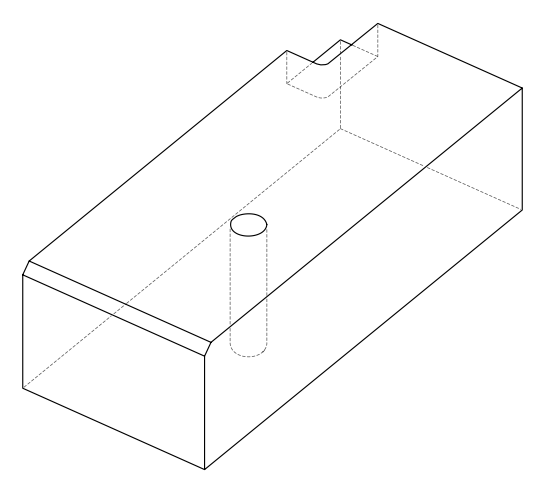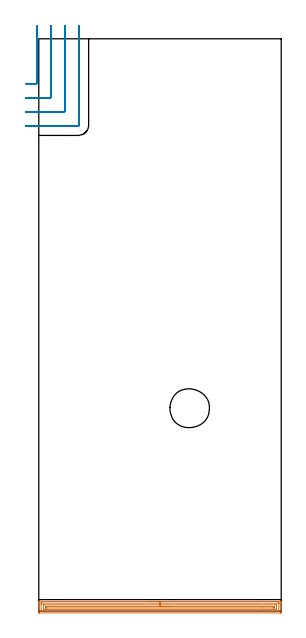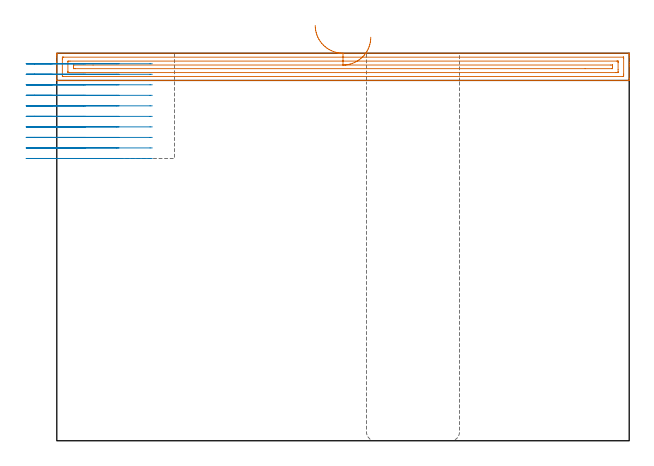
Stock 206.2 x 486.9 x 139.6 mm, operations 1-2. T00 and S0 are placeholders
(PLAN: 3 operations, 2 tool changes, 24.4 min)
(1 AREA_MILL | FG_CHAMFER_SURFACE | UGT0205_001 | 6.81 min | 9899 mm3)
(2 MILL_CORNER_NOTCH_RECTANGULAR | CORNER_NOTCH_RECTANGULAR | NXT0201_012 | Follow Part, ap 4, ae 75% | 8.55 min | 131467 mm3)
(3 MILL_THROUGH_HOLE_FROM_SOLID_MATERIAL | STEP1HOLE | NXT0201_007 | Circular | 9.03 min | 122541 mm3)
(TOOL UGT0205_001 | Chamfer Mill 20 x 3 x 45 deg. | D20 FL50 Z2)
(TOOL NXT0201_012 | ENDMILL 16mm [2P460-1600-NA 1630] | D16 FL38 Z6)
(TOOL NXT0201_007 | ENDMILL 25mm [R216.25-25050GCK54P 1620] | D25 R3 FL54 Z5)
(OP 1 AREA_MILL)
G17 G21 G94 G90
T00 M6
G54
G17 G0 G90 X93.1 Y8.3 S1061 M3
G43 Z149.6 H0
G94 G1 X93.138 Z148.728 F250.
X93.252 Z147.863
X93.441 Z147.012
X93.703 Z146.18
X94.037 Z145.374
X94.44 Z144.6
X94.908 Z143.864
X95.44 Z143.172
X96.029 Z142.529
X96.672 Z141.939
X97.364 Z141.408
X98.1 Z140.94
X98.874 Z140.537
X99.68 Z140.203
X100.512 Z139.941
X101.364 Z139.752
X102.228 Z139.638
X103.1 Z139.6
X206.055
X206.191 Y8.297 Z139.588
X206.193 Y8.287 Z139.578
X206.2 Y7.987 Z139.286
Y7.509 Z138.808
Y6.934 Z138.229
Y4.88 Z136.177
Y4.284 Z135.578
Y3.698 Z134.994
Y-0.72 Z130.577
X206.197 Y-1.018 Z130.279
X206.191 Y-1.491 Z129.806
X206.09 Y-1.495 Z129.803
X205.609 Y-1.5 Z129.8
X0.591
X0.181 Y-1.496 Z129.802
X0.01 Y-1.491 Z129.806
X0. Y-1.316 Z129.981
Y4.284 Z135.578
Y4.88 Z136.177
Y5.167 Z136.464
Y6.934 Z138.229
Y7.509 Z138.808
Y7.818 Z139.117
Y7.987 Z139.286
X0.007 Y8.287 Z139.578
X0.009 Y8.297 Z139.588
X0.145 Y8.3 Z139.6
X103.1
Y6.886 Z138.186
X204.047 Y6.885 Z138.185
X204.132 Y6.884 Z138.184
X204.174 Y6.881 Z138.181
X204.188 Y6.879 Z138.179
X204.19 Y6.869 Z138.169
X204.195 Y6.775 Z138.075
X204.199 Y6.565 Z137.865
Y0.749 Z132.049
X204.198 Y0.381 Z131.681
X204.19 Y0.009 Z131.309
X204.185 Y-0.079 Z131.221
X204.142 Y-0.081 Z131.219
X204.037 Y-0.084 Z131.216
X203.827 Y-0.086 Z131.214
X203.777
X2.153 Y-0.085 Z131.215
X2.068 Y-0.084 Z131.216
X2.026 Y-0.081 Z131.219
X2.012 Y-0.079 Z131.221
X2.01 Y-0.069 Z131.231
X2.005 Y0.025 Z131.325
X2.001 Y0.235 Z131.535
Y6.051 Z137.351
X2.002 Y6.419 Z137.719
X2.01 Y6.791 Z138.091
X2.015 Y6.879 Z138.179
X2.058 Y6.881 Z138.181
X2.163 Y6.884 Z138.184
X2.373 Y6.885 Z138.185
X2.423 Y6.886 Z138.186
X103.1
Y5.471 Z136.771
X201.737
X202.044 Y5.47 Z136.77
X202.146 Y5.468 Z136.768
X202.179 Y5.465 Z136.765
X202.19 Y5.459 Z136.759
X202.194 Y5.425 Z136.725
X202.198 Y5.322 Z136.622
X202.2 Y5.167 Z136.467
Y5.013 Z136.313
Y2.362 Z133.662
X202.199 Y1.633 Z132.933
X202.197 Y1.481 Z132.781
X202.188 Y1.335 Z132.635
X202.044 Y1.333 Z132.633
X201.459 Y1.329 Z132.629
X4.463
X4.156 Y1.33 Z132.63
X4.054 Y1.332 Z132.632
X4.021 Y1.335 Z132.635
X4.01 Y1.341 Z132.641
X4.006 Y1.375 Z132.675
X4.002 Y1.478 Z132.778
X4. Y1.633 Z132.933
Y1.787 Z133.087
Y4.438 Z135.738
X4.001 Y5.167 Z136.467
X4.003 Y5.319 Z136.619
X4.012 Y5.464 Z136.764
X4.156 Y5.466 Z136.766
X4.741 Y5.471 Z136.771
X103.1
Y4.057 Z135.357
X199.598
X200.105 Y4.056 Z135.356
X200.159 Y4.054 Z135.354
X200.19 Y4.051 Z135.351
X200.193 Y4.011 Z135.311
X200.198 Y3.828 Z135.128
X200.2 Y3.461 Z134.761
Y3.4 Z134.7
X200.195 Y2.989 Z134.289
X200.19 Y2.784 Z134.084
X200.178 Y2.749 Z134.049
X200.127 Y2.746 Z134.046
X200.032 Y2.744 Z134.044
X190.334 Y2.743 Z134.043
X6.602
X6.095 Y2.744 Z134.044
X6.041 Y2.746 Z134.046
X6.01 Y2.749 Z134.049
X6.007 Y2.789 Z134.089
X6.002 Y2.972 Z134.272
X6. Y3.339 Z134.639
Y3.4 Z134.7
X6.005 Y3.811 Z135.111
X6.01 Y4.016 Z135.316
X6.022 Y4.051 Z135.351
X6.073 Y4.054 Z135.354
X6.168 Y4.056 Z135.356
X13.061 Y4.057 Z135.357
X103.1
X103.972 Z135.395
X104.836 Z135.509
X105.688 Z135.698
X106.52 Z135.96
X107.326 Z136.294
X108.1 Z136.697
X108.836 Z137.166
X109.528 Z137.697
X110.171 Z138.286
X110.76 Z138.929
X111.292 Z139.621
X111.76 Z140.357
X112.163 Z141.131
X112.497 Z141.937
X112.759 Z142.769
X112.948 Z143.621
X113.062 Z144.486
X113.1 Z145.357
G0 Z149.6
M5
M2
(OP 2 MILL_CORNER_NOTCH_RECTANGULAR)
G17 G21 G94 G90
T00 M6
G54
G17 G0 G90 X-11. Y448.7 S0 M3
G43 Z149.6 H1
Z135.81
G94 G1 X-8. F250.
X-2.395 F500.
G3 X-1.6 Y449.495 R0.8
G1 Y494.738
Y497.738 F250.
G0 Z149.6
X-11. Y436.7
Z135.81
G1 X-8.
X9.605 F500.
G3 X10.4 Y437.495 R0.8
G1 Y494.9
Y497.9 F250.
G0 Z149.6
X-11. Y424.7
Z135.81
G1 X-8.
X21.605 F500.
G3 X22.4 Y425.495 R0.8
G1 Y494.9
Y497.9 F250.
G0 Z149.6
X-11. Y412.7
Z135.81
G1 X-8.
X33.604 F500.
G3 X34.4 Y413.496 R0.8
G1 Y494.9
Y497.9 F250.
G0 Z149.6
X-11. Y448.7
Z132.02
G1 X-8.
X-2.395 F500.
G3 X-1.6 Y449.495 R0.8
G1 Y494.738
Y497.738 F250.
G0 Z149.6
X-11. Y436.7
Z132.02
G1 X-8.
X9.605 F500.
G3 X10.4 Y437.495 R0.8
G1 Y494.9
Y497.9 F250.
G0 Z149.6
X-11. Y424.7
Z132.02
G1 X-8.
X21.605 F500.
G3 X22.4 Y425.495 R0.8
G1 Y494.9
Y497.9 F250.
G0 Z149.6
X-11. Y412.7
Z132.02
G1 X-8.
X33.604 F500.
G3 X34.4 Y413.496 R0.8
G1 Y494.9
Y497.9 F250.
G0 Z149.6
X-11. Y448.7
Z128.23
G1 X-8.
X-2.395 F500.
G3 X-1.6 Y449.495 R0.8
G1 Y494.738
Y497.738 F250.
G0 Z149.6
X-11. Y436.7
Z128.23
G1 X-8.
X9.605 F500.
G3 X10.4 Y437.495 R0.8
G1 Y494.9
Y497.9 F250.
G0 Z149.6
X-11. Y424.7
Z128.23
G1 X-8.
X21.605 F500.
G3 X22.4 Y425.495 R0.8
G1 Y494.9
Y497.9 F250.
G0 Z149.6
X-11. Y412.7
Z128.23
G1 X-8.
X33.604 F500.
G3 X34.4 Y413.496 R0.8
G1 Y494.9
Y497.9 F250.
G0 Z149.6
X-11. Y448.7
Z124.44
G1 X-8.
X-2.395 F500.
G3 X-1.6 Y449.495 R0.8
G1 Y494.738
Y497.738 F250.
G0 Z149.6
X-11. Y436.7
Z124.44
G1 X-8.
X9.605 F500.
G3 X10.4 Y437.495 R0.8
G1 Y494.9
Y497.9 F250.
G0 Z149.6
X-11. Y424.7
Z124.44
G1 X-8.
X21.605 F500.
G3 X22.4 Y425.495 R0.8
G1 Y494.9
Y497.9 F250.
G0 Z149.6
X-11. Y412.7
Z124.44
G1 X-8.
X33.604 F500.
G3 X34.4 Y413.496 R0.8
G1 Y494.9
Y497.9 F250.
G0 Z149.6
X-11. Y448.7
Z120.65
G1 X-8.
X-2.395 F500.
G3 X-1.6 Y449.495 R0.8
G1 Y494.738
Y497.738 F250.
G0 Z149.6
X-11. Y436.7
Z120.65
G1 X-8.
X9.605 F500.
G3 X10.4 Y437.495 R0.8
G1 Y494.9
Y497.9 F250.
G0 Z149.6
X-11. Y424.7
Z120.65
G1 X-8.
X21.605 F500.
G3 X22.4 Y425.495 R0.8
G1 Y494.9
Y497.9 F250.
G0 Z149.6
X-11. Y412.7
Z120.65
G1 X-8.
X33.604 F500.
G3 X34.4 Y413.496 R0.8
G1 Y494.9
Y497.9 F250.
G0 Z149.6
X-11. Y448.7
Z116.86
G1 X-8.
X-2.395 F500.
G3 X-1.6 Y449.495 R0.8
G1 Y494.738
Y497.738 F250.
G0 Z149.6
X-11. Y436.7
Z116.86
G1 X-8.
X9.605 F500.
G3 X10.4 Y437.495 R0.8
G1 Y494.9
Y497.9 F250.
G0 Z149.6
X-11. Y424.7
Z116.86
G1 X-8.
X21.605 F500.
G3 X22.4 Y425.495 R0.8
G1 Y494.9
Y497.9 F250.
G0 Z149.6
X-11. Y412.7
Z116.86
G1 X-8.
X33.604 F500.
G3 X34.4 Y413.496 R0.8
G1 Y494.9
Y497.9 F250.
G0 Z149.6
X-11. Y448.7
Z113.07
G1 X-8.
X-2.395 F500.
G3 X-1.6 Y449.495 R0.8
G1 Y494.738
Y497.738 F250.
G0 Z149.6
X-11. Y436.7
Z113.07
G1 X-8.
X9.605 F500.
G3 X10.4 Y437.495 R0.8
G1 Y494.9
Y497.9 F250.
G0 Z149.6
X-11. Y424.7
Z113.07
G1 X-8.
X21.605 F500.
G3 X22.4 Y425.495 R0.8
G1 Y494.9
Y497.9 F250.
G0 Z149.6
X-11. Y412.7
Z113.07
G1 X-8.
X33.604 F500.
G3 X34.4 Y413.496 R0.8
G1 Y494.9
Y497.9 F250.
G0 Z149.6
X-11. Y448.7
Z109.28
G1 X-8.
X-2.395 F500.
G3 X-1.6 Y449.495 R0.8
G1 Y494.738
Y497.738 F250.
G0 Z149.6
X-11. Y436.7
Z109.28
G1 X-8.
X9.605 F500.
G3 X10.4 Y437.495 R0.8
G1 Y494.9
Y497.9 F250.
G0 Z149.6
X-11. Y424.7
Z109.28
G1 X-8.
X21.605 F500.
G3 X22.4 Y425.495 R0.8
G1 Y494.9
Y497.9 F250.
G0 Z149.6
X-11. Y412.7
Z109.28
G1 X-8.
X33.604 F500.
G3 X34.4 Y413.496 R0.8
G1 Y494.9
Y497.9 F250.
G0 Z149.6
X-11. Y448.7
Z105.49
G1 X-8.
X-2.395 F500.
G3 X-1.6 Y449.495 R0.8
G1 Y494.738
Y497.738 F250.
G0 Z149.6
X-11. Y436.7
Z105.49
G1 X-8.
X9.605 F500.
G3 X10.4 Y437.495 R0.8
G1 Y494.9
Y497.9 F250.
G0 Z149.6
X-11. Y424.7
Z105.49
G1 X-8.
X21.605 F500.
G3 X22.4 Y425.495 R0.8
G1 Y494.9
Y497.9 F250.
G0 Z149.6
X-11. Y412.7
Z105.49
G1 X-8.
X33.604 F500.
G3 X34.4 Y413.496 R0.8
G1 Y494.9
Y497.9 F250.
G0 Z149.6
X-11. Y448.7
Z101.7
G1 X-8.
X-2.395 F500.
G3 X-1.6 Y449.495 R0.8
G1 Y494.738
Y497.738 F250.
G0 Z149.6
X-11. Y436.7
Z101.7
G1 X-8.
X9.605 F500.
G3 X10.4 Y437.495 R0.8
G1 Y494.9
Y497.9 F250.
G0 Z149.6
X-11. Y424.7
Z101.7
G1 X-8.
X21.605 F500.
G3 X22.4 Y425.495 R0.8
G1 Y494.9
Y497.9 F250.
G0 Z149.6
X-11. Y412.7
Z101.7
G1 X-8.
X33.604 F500.
G3 X34.4 Y413.496 R0.8
G1 Y494.9
Y497.9 F250.
G0 Z149.6
M5
M2
